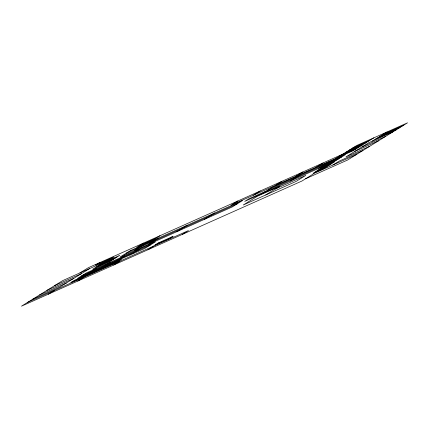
<?xml version="1.0" encoding="UTF-8"?>
<svg xmlns="http://www.w3.org/2000/svg" width="429" height="429" viewBox="0 0 429 429"><rect width="100%" height="100%" fill="white"/><g stroke="black" fill="none" stroke-linecap="round" stroke-linejoin="round"><path stroke-width="0.64" d="M79.896 272.935L88.272 267.739L342.615 154.231M48.316 294.208L54.563 290.331M89.505 268.645L59.754 287.108L32.894 299.093M99.641 262.666L95.646 265.138L113.798 257.041L109.411 259.76L62.639 280.636L21.45 306.193L301.973 181.006L314.677 173.128L356.622 154.408M87.57 273.895L96.294 268.479M77.788 281.054L84.036 277.177M91.967 272.426L87.736 275.053L117.401 261.813L121.638 259.186L74.796 280.089L70.812 282.561L87.988 274.892M101.818 267.535L110.543 262.124M102.37 268.516L106.607 265.889M143.554 243.066L136.792 247.265L153.185 239.945L159.947 235.752M115.873 261.266L124.592 255.85M134.416 250.606L144.75 244.192M113.701 265.025L119.948 261.148M148.273 244.423L158.607 238.009M176.769 231.708L187.103 225.295M147.855 249.785L154.102 245.908M204.29 219.428L214.623 213.015M182.207 234.454L188.454 230.577L27.697 302.316M237.822 200.997L231.059 205.196L353.046 150.756L373.874 137.832M253.507 195.179L260.269 190.98M262.06 193.645L272.399 187.232L345.393 154.654L335.06 161.068L244.691 201.399L248.927 198.766L266.296 191.018M275.171 185.51L281.933 181.311M265.68 194.991L279.81 186.224L257.368 196.241L243.238 205.008L296.128 181.403L305.823 175.386L275.375 188.974M296.053 176.19L302.82 171.991M290.165 181.102L300.504 174.689M316.355 167.133L323.117 162.934M318.86 168.297L329.193 161.883M335.853 158.43L356.681 145.506L407.55 122.807L347.533 160.049L305.587 178.77M332.899 164.993L339.151 161.116L362.875 150.525M372.216 141.173L387.146 131.912M352.643 148.01L369.836 140.337M383.108 134.416L403.512 125.311M349.217 150.139L366.409 142.466M379.681 136.545L400.085 127.44M345.436 152.483L362.628 144.814M375.901 138.889L396.305 129.783M341.752 154.767L358.944 147.099M392.621 132.068L368.897 142.653L345.956 156.891L369.68 146.305M338.83 156.585L356.022 148.911M139.361 245.667L155.754 238.352M361.942 146.97L385.666 136.384M99.705 264.865L116.49 257.379M325.563 164.135L341.763 156.907M126.217 253.212L154.322 240.669M153.518 241.168L237.441 203.716M267.305 190.39L324.099 165.047M354.831 151.383L378.555 140.798M96.632 266.774L113.417 259.288M54.676 285.58L81.537 273.589M321.932 166.393L338.132 159.159M46.959 290.363L73.826 278.378M139.232 249.319L86.342 272.924L77.617 278.335L130.513 254.729M321.192 168.265L331.928 163.476M135.451 251.667L150.284 245.045M318.522 169.922L329.257 165.133M81.751 275.772L134.647 252.166M315.749 171.643L326.485 166.854M39.495 294.996L66.361 283.006M102.981 262.832L92.648 269.246L109.433 261.754L119.766 255.341L102.981 262.832M130.502 250.552L120.168 256.966L232.202 206.971L242.535 200.558L130.502 250.552M140.492 248.536L129.955 255.078L144.787 248.455L155.325 241.918L140.492 248.536M158.505 242.835L154.976 245.029L169.616 238.492L173.144 236.304L158.505 242.835M324.12 166.452L313.025 173.332L323.761 168.543L334.851 161.658L324.12 166.452"/></g></svg>
